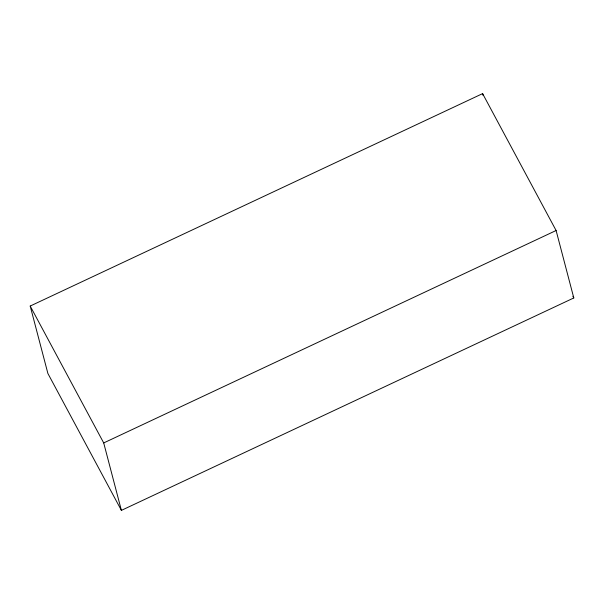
<?xml version="1.0" encoding="UTF-8"?>
<svg xmlns="http://www.w3.org/2000/svg" width="604" height="604" viewBox="0 0 604 604"><rect width="100%" height="100%" fill="white"/><g stroke="black" fill="none" stroke-linecap="round" stroke-linejoin="round"><path stroke-width="0.91" d="M30.2 306.047L482.604 93.62L556.103 230.509L573.8 297.953L121.396 510.38L47.897 373.491L30.2 306.047L103.707 442.936L121.396 510.38M103.707 442.936L556.103 230.509M572.909 296.292L573.8 297.953M482.604 93.62L483.079 95.44"/></g></svg>
